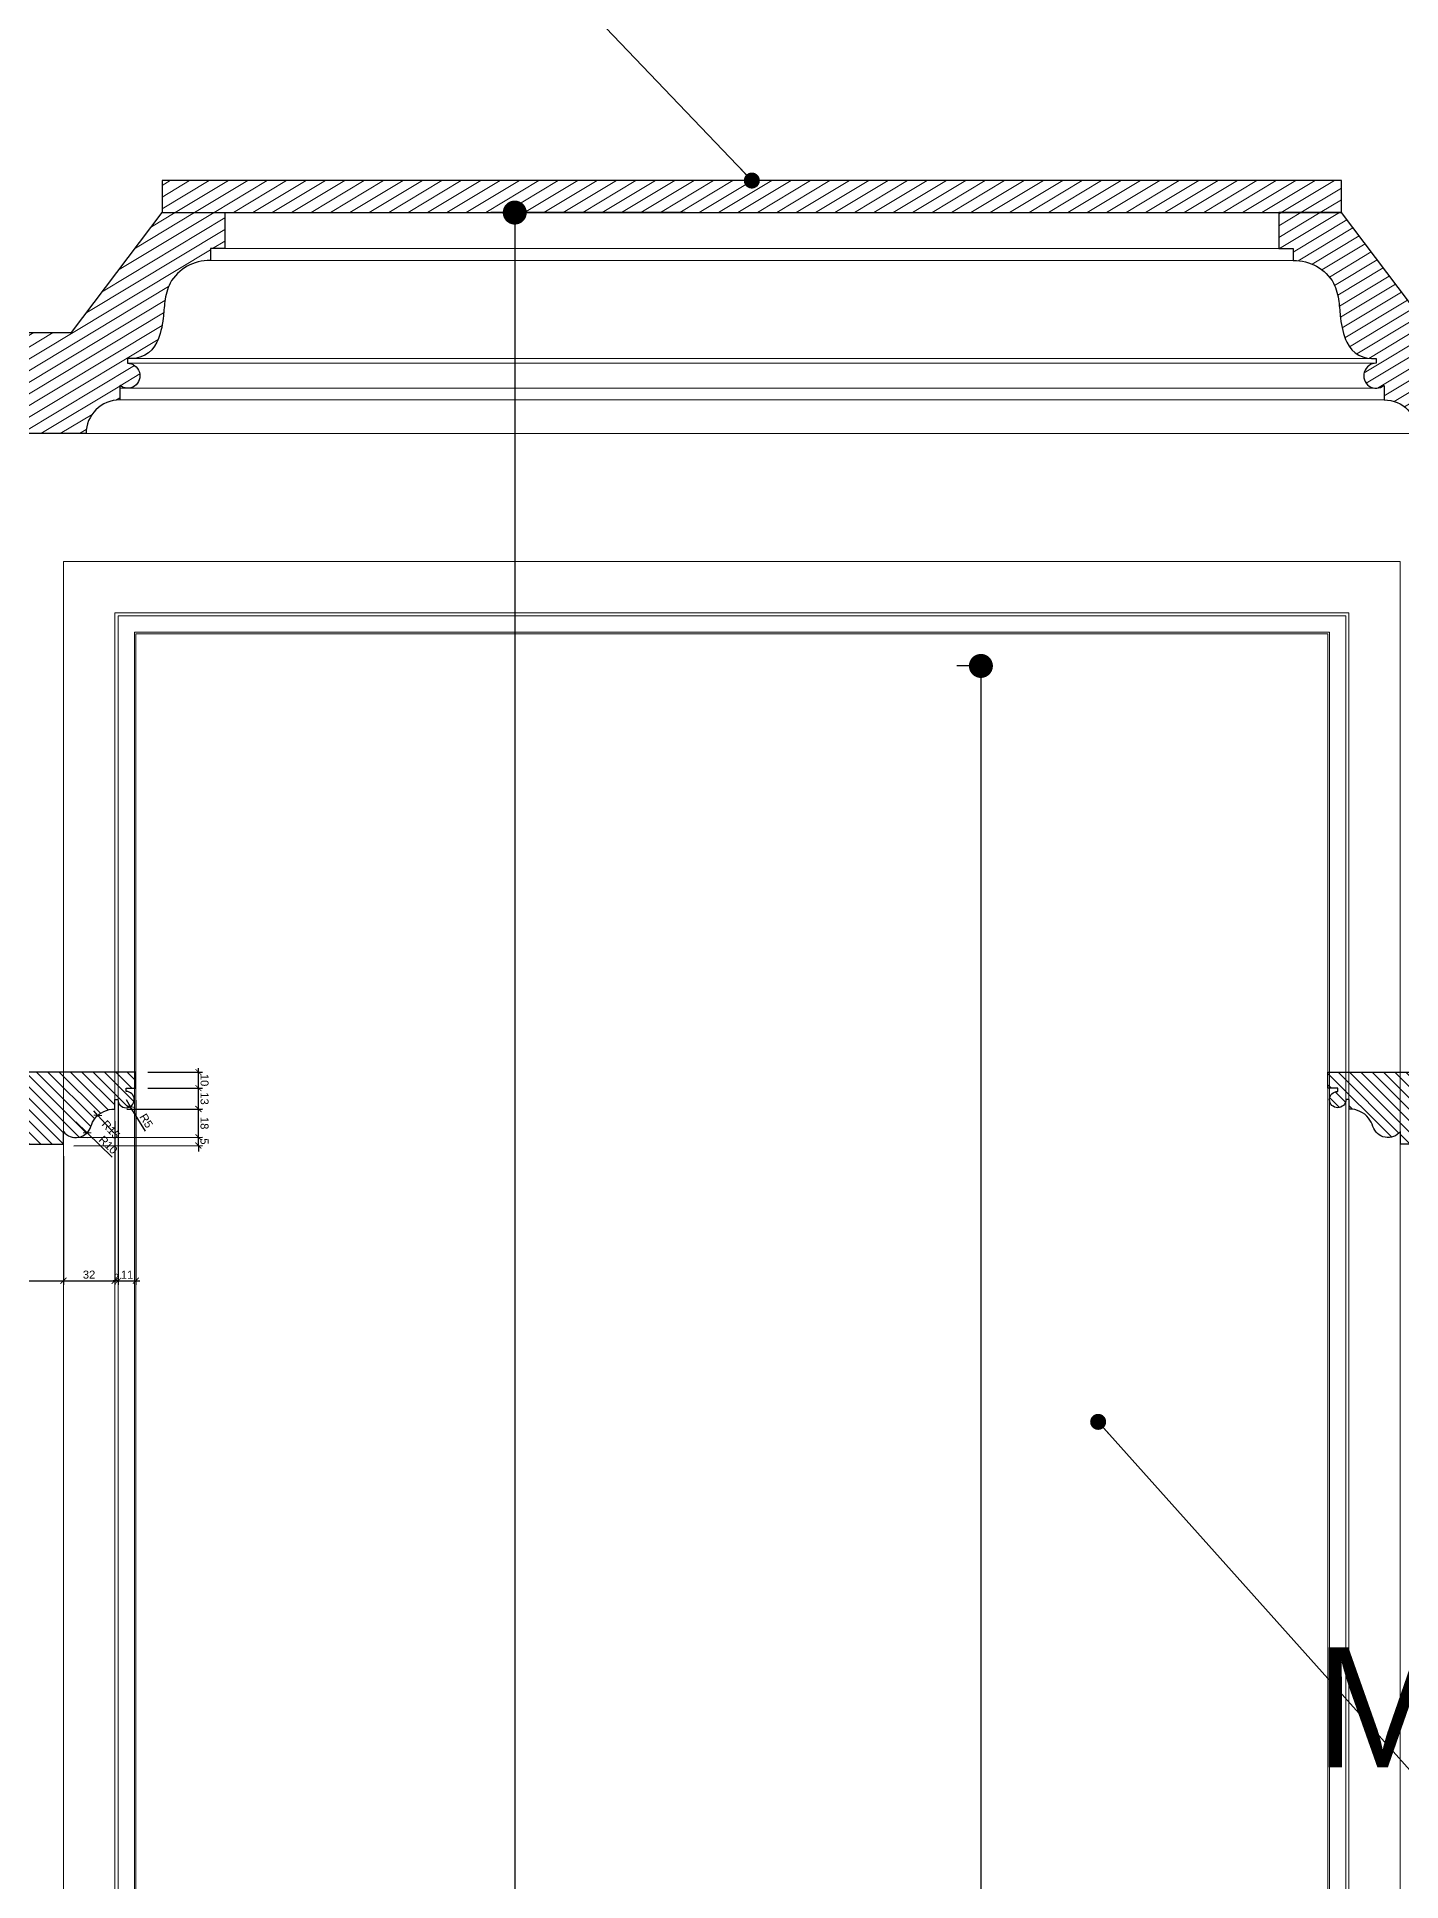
# Model space of a CAD drawing. Header units: inches. Extents: x 230831 to 416194, y 441295 to 526666.
# Drawn here: x 244109 to 244961, y 451513 to 452665 of the extents above; entities that cross this region are included whole.
import ezdxf

# ---------------------------------------------------------------- set-up
doc = ezdxf.new("R2010")
doc.units = ezdxf.units.IN
doc.header["$MEASUREMENT"] = 0
for name, color, linetype in [('CQ Grg Gypsum', 41, 'Continuous'), ('CQ SPOT DETAIL DIMENSION', 9, 'Continuous'), ('CQ_callout', 34, 'Continuous'), ('DA-ANNO-DIMENSION', 1, 'Continuous'), ('DETAIL', 1, 'Continuous'), ('WOOD', 23, 'Continuous')]:
    doc.layers.add(name, color=color, linetype=linetype)
doc.layers.add('CQ gypsum 2', color=42, linetype='Continuous', lineweight=0)
doc.layers.add('CQ Gypsum Hatch', color=8, linetype='Continuous', lineweight=20)
doc.styles.add('DA-dim', font='arial.ttf')
doc.styles.get("Standard").update_dxf_attribs({"font": 'arial.ttf'})
doc.dimstyles.new('chester 15', dxfattribs={"dimscale": 0.15, "dimtxt": 150, "dimasz": 100, "dimexe": 100, "dimexo": 0, "dimgap": 80, "dimtad": 1, "dimdec": 0, "dimzin": 0, "dimdsep": 46, "dimtxsty": 'Standard', "dimblk": 'DOT', "dimcen": 100, "dimclrd": 1, "dimclre": 1, "dimclrt": 3, "dimadec": 0, "dimazin": 0, "dimtfac": 1, "dimtdec": 0, "dimtofl": 0, "dimtmove": 0, "dimatfit": 3, "dimfxl": 1, "dimtolj": 1, "dimtzin": 0, "dimlwd": -1, "dimarcsym": 0})
doc.dimstyles.new('CQ Anno', dxfattribs={"dimscale": 40, "dimtxt": 2.2, "dimasz": 200, "dimexe": 1, "dimexo": 0.5, "dimgap": 0.5, "dimtad": 1, "dimrnd": 1, "dimdsep": 46, "dimtxsty": 'Standard', "dimblk": 'DOTSMALL', "dimcen": 0.0025, "dimdle": 0.5, "dimclrd": 8, "dimclre": 8, "dimclrt": 53, "dimazin": 2, "dimtfac": 1, "dimtix": 1, "dimtmove": 1, "dimatfit": 0, "dimfxl": 50, "dimtolj": 1, "dimtzin": 0, "dimlwd": -1, "dimarcsym": 1})
doc.dimstyles.new('DA-2', dxfattribs={"dimtxt": 5, "dimasz": 3.75, "dimexe": 2.5, "dimexo": 7.5, "dimgap": 1.25, "dimtad": 1, "dimdec": 0, "dimdsep": 46, "dimtxsty": 'DA-dim', "dimblk": 'ARCHTICK', "dimcen": 5, "dimdle": 2.5, "dimadec": 0, "dimazin": 0, "dimtfac": 1, "dimtdec": 0, "dimtix": 1, "dimtmove": 2, "dimatfit": 3, "dimfxl": 1, "dimarcsym": 0})
doc.dimstyles.get("Standard").update_dxf_attribs({"dimtxt": 0.18, "dimasz": 0.18, "dimexe": 0.18, "dimexo": 0.0625, "dimgap": 0.09, "dimtad": 0, "dimtih": 1, "dimtoh": 1, "dimdec": 4, "dimzin": 0, "dimdsep": 46, "dimtxsty": 'Standard', "dimcen": 0.09, "dimadec": 0, "dimazin": 0, "dimtfac": 1, "dimtdec": 4, "dimtofl": 0, "dimtmove": 0, "dimatfit": 3, "dimfxl": 1, "dimtolj": 1, "dimtzin": 0, "dimarcsym": 0})
pattern_1 = [(211.0285767170143, (0, 0), (3.221659560689484, -5.355689467754646), [])]
pattern_2 = [(135, (-14366.97050622248, 9.885343024507165e-05), (-3.535533905932738, -3.535533905932737), [])]

# ---------------------------------------------------------------- blocks, each defined once
blk = doc.blocks.new('section ceiling a and b')
at = {"layer": 'CQ Gypsum Hatch'}
h = blk.add_hatch(dxfattribs=at)
h.set_pattern_fill('ANSI31', color=256, scale=50, angle=166.0285767170143, style=0)
h.set_pattern_definition(pattern_1)
h.paths.add_polyline_path([(157258.9229848189, 36401.44602513051), (157995.7102610377, 36401.44435781019), (157995.7102610378, 36421.444357812), (157258.9229848189, 36421.44602565636)])
h = blk.add_hatch(dxfattribs=at)
h.set_pattern_fill('ANSI31', color=256, scale=50, angle=166.0285767170143, style=0)
h.set_pattern_definition(pattern_1)
edge = h.paths.add_edge_path()
edge.add_line((157162.3166217814, 36326.44602554047), (157162.3166222537, 36308.40586260986))
edge.add_line((157162.3166222537, 36308.40586260991), (157162.3995313703, 36308.40586261296))
edge.add_line((157162.3995313703, 36308.40586261294), (157162.3995407765, 36283.40592362223))
edge.add_line((157162.3995407764, 36283.40592362225), (157162.3166229081, 36283.40592362225))
edge.add_line((157162.3166229081, 36283.40592362225), (157162.3166229081, 36263.40592362227))
edge.add_line((157162.3166229081, 36263.40592362225), (157211.3166229081, 36263.40592362225))
edge.add_arc((157232.3166229081, 36263.40592362225), 21, 90, 180, ccw=False)
edge.add_line((157232.3166229082, 36284.40592362225), (157232.3166229082, 36293.40592362218))
edge.add_arc((157237.1684469962, 36299.51265254786), 7.799508648191478, 231.5326976135469, 449.9999999997862)
edge.add_line((157237.1684469963, 36307.31216119608), (157237.1684469963, 36310.31216119609))
edge.add_arc((157239.3207145441, 36328.27901129919), 18.09530210374004, 263.1690297987763, 334.2285071235506)
edge.add_arc((157206.3401500019, 36341.17058243771), 53.47024035365762, 337.1551820220656, 353.8364279050649)
edge.add_arc((157591.8374387986, 36307.80616964318), 333.4821786608196, 173.4313426320803, 175.2485521887266, ccw=False)
edge.add_arc((157296.2462717268, 36341.86952291027), 35.93479784867404, 154.6033191953184, 173.4727485182933, ccw=False)
edge.add_arc((157288.1062971611, 36343.50990009564), 27.95025194109997, 88.1782591809627, 150.480974658575, ccw=False)
edge.add_line((157288.9948361859, 36371.44602513063), (157288.9948361859, 36378.94602513063))
edge.add_line((157288.9948361859, 36378.94602513063), (157297.9948361859, 36378.94602513063))
edge.add_line((157297.9948361859, 36378.94602513063), (157297.9948361859, 36401.44602513244))
edge.add_line((157297.9948361859, 36401.44602513238), (157258.9229848188, 36401.44602513054))
edge.add_line((157258.9229848188, 36401.44602513063), (157202.3166229081, 36326.44602513062))
edge.add_line((157202.3166229081, 36326.44602513063), (157162.3166217814, 36326.44602554056))
h = blk.add_hatch(dxfattribs=at)
h.set_pattern_fill('ANSI31', color=256, scale=50, angle=166.0285767170143, style=0)
h.set_pattern_definition(pattern_1)
edge = h.paths.add_edge_path()
edge.add_arc((158022.3166229481, 36263.40425630187), 21, -2.2737367544323206e-12, 90, ccw=False)
edge.add_line((158043.3166229481, 36263.40425630187), (158092.3166229481, 36263.40425630187))
edge.add_line((158092.3166229481, 36263.40425630187), (158092.3166229481, 36283.40425630187))
edge.add_line((158092.3166229481, 36283.40425630187), (158112.3166229481, 36283.40425630187))
edge.add_line((158112.3166229482, 36283.40425630187), (158112.3166225071, 36326.44435842511))
edge.add_line((158112.316622507, 36326.4443584251), (158052.3166229481, 36326.4443578102))
edge.add_line((158052.3166229483, 36326.44435781019), (157995.7102610376, 36401.44435781021))
edge.add_line((157995.7102610376, 36401.44435781025), (157956.6384096705, 36401.44435781208))
edge.add_line((157956.6384096705, 36401.44435781206), (157956.6384096705, 36378.94435781025))
edge.add_line((157956.6384096704, 36378.94435781025), (157965.6384096704, 36378.94435781025))
edge.add_line((157965.6384096705, 36378.94435781025), (157965.6384096705, 36371.44435781024))
edge.add_arc((157966.5269486951, 36343.50823277532), 27.95025194104477, 29.519025341355814, 91.8217408189401, ccw=False)
edge.add_arc((157958.3869741295, 36341.8678555899), 35.93479784867257, 6.527251481722715, 25.396680804682887, ccw=False)
edge.add_arc((157662.7958070575, 36307.80450232368), 333.4821786609712, 4.751447811112314, 6.568657367758419, ccw=False)
edge.add_arc((158048.2930958544, 36341.16891511763), 53.47024035375853, 186.1635720952399, 202.8448179782434)
edge.add_arc((158015.3125313123, 36328.27734397881), 18.09530210375618, 205.771492876495, 276.8309702012117)
edge.add_line((158017.4647988601, 36310.31049387564), (158017.4647988601, 36307.31049387562))
edge.add_arc((158017.4647988601, 36299.51098522748), 7.79950864818192, 90.00000000000001, 308.4673023859826)
edge.add_line((158022.3166229481, 36293.40425630182), (158022.3166229481, 36284.40425630188))
at = {"layer": 'CQ Grg Gypsum', "elevation": -1.137237648599597e-06}
blk.add_lwpolyline([(157258.9229848189, 36401.44602513051), (157995.7102610377, 36401.44435781019), (157995.7102610378, 36421.444357812), (157258.9229848189, 36421.44602565636)], close=True, dxfattribs=at)
at = {"layer": 'CQ Grg Gypsum'}
for points, elevation in [([(157232.3166229083, 36284.40592362214, 0.4142135623731066), (157211.3166229083, 36263.40592362219), (157162.3166229083, 36263.40592362214), (157162.3166229083, 36283.40592362214), (157162.3166229083, 36283.40592362214), (157162.3166217816, 36326.44602626894), (157202.3166229082, 36326.44602513051), (157258.9229848189, 36401.44602513051), (157297.994836186, 36401.44602513226), (157297.994836186, 36378.94602513051), (157288.9948361861, 36378.94602513051), (157288.9948361859, 36371.44602513051, 0.278747496337859), (157263.7842077136, 36357.28133968887, 0.0825199636140551), (157260.5444068075, 36345.95443878369, 0.0079292386621575), (157259.5013017608, 36335.42962893035, -0.0729144724568153), (157255.6161711557, 36320.41147978994, -0.32038865801881), (157237.1684469964, 36310.31216119597), (157237.1684469965, 36307.31216119597, -1.408012182039748), (157232.3166229083, 36293.40592362202)], -1.466518335961273e-07), ([(158022.3166229482, 36284.40425630176, -0.4142135623731066), (158043.3166229482, 36263.40425630176), (158092.3166229482, 36263.40425630176), (158092.3166229482, 36283.40425630176), (158112.3166229483, 36283.40425630176), (158112.3166225071, 36326.44435842498), (158052.3166229485, 36326.44435781008), (157995.7102610378, 36401.44435781013), (157956.6384096706, 36401.44435781194), (157956.6384096706, 36378.94435781013), (157965.6384096706, 36378.94435781013), (157965.6384096706, 36371.44435781013, -0.278747496337859), (157990.8490381429, 36357.27967236855, -0.0825199636140551), (157994.0888390491, 36345.95277146332, -0.0079292386621575), (157995.1319440959, 36335.42796160997, 0.0729144724568153), (157999.0170747008, 36320.40981246956, 0.32038865801881), (158017.4647988602, 36310.31049387553), (158017.4647988602, 36307.31049387559, 1.408012182039748), (158022.3166229482, 36293.4042563017)], -1.466518336030662e-07)]:
    blk.add_lwpolyline(points, format="xyb", close=True, dxfattribs=dict(at, elevation=elevation))
blk = doc.blocks.new('_Dot')
at = {"color": 0, "linetype": 'ByBlock', "lineweight": -2}
blk.add_line((-0.5, 0), (-1, 0), dxfattribs=at)
at = {"color": 0, "linetype": 'ByBlock', "const_width": 0.5}
blk.add_lwpolyline([(-0.25, 0, 1), (0.25, 0, 1)], format="xyb", close=True, dxfattribs=at)
blk = doc.blocks.new('*D239')
at = {"layer": 'CQ SPOT DETAIL DIMENSION', "color": 1, "lineweight": -2, "transparency": 16777216}
for p, q in [((244513.8360572101, 452555.2155979717), (244392.4055516497, 452555.2155979717)), ((244513.8360572101, 449417.1762365347), (244392.4055516497, 449417.1762365347))]:
    blk.add_line(p, q, dxfattribs=at)
at = {"layer": 'CQ SPOT DETAIL DIMENSION', "color": 1, "transparency": 16777216}
blk.add_line((244407.4055516497, 452540.2155979717), (244407.4055516497, 449432.1762365347), dxfattribs=at)
at = {"layer": 'Defpoints', "color": 0, "transparency": 16777216}
for p in [(244513.8360572101, 452555.2155979717, 0.0003427672958178935), (244407.4055516497, 449417.1762365347), (244513.8360572101, 449417.1762365347, 0.0003339716094529644)]:
    blk.add_point(p, dxfattribs=at)
at = {"layer": 'CQ SPOT DETAIL DIMENSION', "color": 1, "transparency": 16777216, "xscale": 15, "yscale": 15, "zscale": 15}
for p, rotation in [((244407.4055516497, 452555.2155979717), 90), ((244407.4055516497, 449417.1762365347), 270)]:
    blk.add_blockref('_Dot', p, dxfattribs=dict(at, rotation=rotation))
at = {"layer": 'CQ SPOT DETAIL DIMENSION', "color": 3, "transparency": 16777216, "insert": (244383.9099854832, 450986.1959172533), "char_height": 22.5, "attachment_point": 5, "rotation": 90}
blk.add_mtext('\\A1;3138', dxfattribs=at)
blk = doc.blocks.new('*D238')
at = {"layer": 'CQ SPOT DETAIL DIMENSION', "color": 1, "lineweight": -2, "transparency": 16777216}
for p, q in [((244698.6621102331, 452271.9750665581), (244683.6617951853, 452271.9750665581)), ((244698.6621102331, 449712.3797750117), (244683.6617951853, 449712.3797750117))]:
    blk.add_line(p, q, dxfattribs=at)
at = {"layer": 'CQ SPOT DETAIL DIMENSION', "color": 1, "transparency": 16777216}
blk.add_line((244698.6617951853, 452256.9750665581), (244698.6617951853, 449727.3797750117), dxfattribs=at)
at = {"layer": 'Defpoints', "color": 0, "transparency": 16777216}
for p in [(244698.6621102331, 452271.9750665581, 0.0003581055442671624), (244698.6617951853, 449712.3797750117), (244698.6621102331, 449712.3797750117, 0.0003581055442671624)]:
    blk.add_point(p, dxfattribs=at)
at = {"layer": 'CQ SPOT DETAIL DIMENSION', "color": 1, "transparency": 16777216, "xscale": 15, "yscale": 15, "zscale": 15}
for p, rotation in [((244698.6617951853, 452271.9750665581), 90), ((244698.6617951853, 449712.3797750117), 270)]:
    blk.add_blockref('_Dot', p, dxfattribs=dict(at, rotation=rotation))
at = {"layer": 'CQ SPOT DETAIL DIMENSION', "color": 3, "transparency": 16777216, "insert": (244675.1739029615, 450992.177420785), "char_height": 22.5, "attachment_point": 5, "rotation": 90}
blk.add_mtext('\\A1;2560', dxfattribs=at)
blk = doc.blocks.new('_ARCHTICK')
at = {"color": 0, "linetype": 'ByBlock', "const_width": 0.15}
blk.add_lwpolyline([(-0.5, -0.5), (0.5, 0.5)], dxfattribs=at)
blk = doc.blocks.new('*D503')
at = {"layer": 'DA-ANNO-DIMENSION', "color": 0, "lineweight": -2, "transparency": 16777216}
for p, q in [((243965.4162995188, 451965.682856539), (243965.4162995188, 451885.2983921471)), ((244125.4162996706, 451965.6828565378), (244125.4162996706, 451885.2983921471)), ((243962.9162995188, 451887.7983921471), (244127.9162996706, 451887.7983921471))]:
    blk.add_line(p, q, dxfattribs=at)
at = {"layer": 'Defpoints', "color": 0, "transparency": 16777216}
for p in [(243965.4162995188, 451973.182856539, 0.0002970906183923372), (244125.4162996706, 451973.1828565378, 0.0002970906183923372), (244125.4162996706, 451887.7983921471)]:
    blk.add_point(p, dxfattribs=at)
at = {"layer": 'DA-ANNO-DIMENSION', "color": 0, "lineweight": -2, "transparency": 16777216, "xscale": 3.75, "yscale": 3.75, "zscale": 3.75, "rotation": 180}
blk.add_blockref('_ARCHTICK', (243965.4162995188, 451887.7983921471), dxfattribs=at)
at = {"layer": 'DA-ANNO-DIMENSION', "color": 0, "lineweight": -2, "transparency": 16777216, "xscale": 3.75, "yscale": 3.75, "zscale": 3.75}
blk.add_blockref('_ARCHTICK', (244125.4162996706, 451887.7983921471), dxfattribs=at)
at = {"layer": 'DA-ANNO-DIMENSION', "color": 0, "transparency": 16777216, "insert": (244045.4162995947, 451891.6012570857), "char_height": 5, "attachment_point": 5, "style": 'DA-dim'}
blk.add_mtext('160', dxfattribs=at)
blk = doc.blocks.new('*D504')
at = {"layer": 'DA-ANNO-DIMENSION', "color": 0, "lineweight": -2, "transparency": 16777216}
for p, q in [((244157.4158019484, 451987.5621674976), (244157.4158019484, 451885.3608921471)), ((244125.4162996706, 451965.6828565378), (244125.4162996706, 451885.3608921471)), ((244122.9162996706, 451887.8608921471), (244159.9158019484, 451887.8608921471))]:
    blk.add_line(p, q, dxfattribs=at)
at = {"layer": 'Defpoints', "color": 0, "transparency": 16777216}
for p in [(244157.4158019484, 451995.0621674976, 0.0002970906183923372), (244125.4162996706, 451973.1828565378, 0.0002970906183923372), (244157.4158019484, 451887.8608921471)]:
    blk.add_point(p, dxfattribs=at)
at = {"layer": 'DA-ANNO-DIMENSION', "color": 0, "lineweight": -2, "transparency": 16777216, "xscale": 3.75, "yscale": 3.75, "zscale": 3.75, "rotation": 180}
blk.add_blockref('_ARCHTICK', (244125.4162996706, 451887.8608921471), dxfattribs=at)
at = {"layer": 'DA-ANNO-DIMENSION', "color": 0, "lineweight": -2, "transparency": 16777216, "xscale": 3.75, "yscale": 3.75, "zscale": 3.75}
blk.add_blockref('_ARCHTICK', (244157.4158019484, 451887.8608921471), dxfattribs=at)
at = {"layer": 'DA-ANNO-DIMENSION', "color": 0, "transparency": 16777216, "insert": (244141.4160508095, 451891.6654624063), "char_height": 5, "attachment_point": 5, "style": 'DA-dim'}
blk.add_mtext('32', dxfattribs=at)
blk = doc.blocks.new('*D505')
at = {"layer": 'DA-ANNO-DIMENSION', "color": 0, "lineweight": -2, "transparency": 16777216}
for p, q in [((244140.627572982, 451977.356140468), (244212.2302832104, 451977.4656889674)), ((244209.7302861363, 451977.4618640993), (244209.7245488341, 451981.2118597103)), ((244209.7381653731, 451972.3118646972), (244209.7302861363, 451977.4618640993)), ((244131.9162920631, 451972.1928011951), (244212.2381624471, 451972.3156895654)), ((244209.7381653731, 451972.3118646972), (244209.7439026753, 451968.5618690861))]:
    blk.add_line(p, q, dxfattribs=at)
at = {"layer": 'Defpoints', "color": 0, "transparency": 16777216}
for p in [(244133.1275817597, 451977.3446658635, 0.0002970906183923372), (244209.7302861363, 451977.4618640993), (244124.4163008409, 451972.1813265905, 0.0002970906183923372)]:
    blk.add_point(p, dxfattribs=at)
at = {"layer": 'DA-ANNO-DIMENSION', "color": 0, "lineweight": -2, "transparency": 16777216, "xscale": 3.75, "yscale": 3.75, "zscale": 3.75}
for p, rotation in [((244209.7302861363, 451977.4618640993), 270.0876595557908), ((244209.7381653731, 451972.3118646972), 90.08765955579075)]:
    blk.add_blockref('_ARCHTICK', p, dxfattribs=dict(at, rotation=rotation))
at = {"layer": 'DA-ANNO-DIMENSION', "color": 0, "transparency": 16777216, "insert": (244213.5268543308, 451974.8926669268), "char_height": 5, "attachment_point": 5, "rotation": 270.08765955579076, "style": 'DA-dim'}
blk.add_mtext('5', dxfattribs=at)
blk = doc.blocks.new('*D506')
at = {"layer": 'DA-ANNO-DIMENSION', "color": 0, "lineweight": -2, "transparency": 16777216}
for p, q in [((244209.7332332748, 451974.9722095453), (244209.6985494048, 451997.642160364)), ((244164.9157931707, 451995.0736421021), (244212.2023713471, 451995.1459881581)), ((244131.9075350967, 451977.3531431172), (244212.2294054807, 451977.4760314876))]:
    blk.add_line(p, q, dxfattribs=at)
at = {"layer": 'Defpoints', "color": 0, "transparency": 16777216}
for p in [(244157.4158019484, 451995.0621674976, 0.0002970906183923372), (244209.702374273, 451995.1421632899), (244124.4075438745, 451977.3416685127, 0.0002970906183923372)]:
    blk.add_point(p, dxfattribs=at)
at = {"layer": 'DA-ANNO-DIMENSION', "color": 0, "lineweight": -2, "transparency": 16777216, "xscale": 3.75, "yscale": 3.75, "zscale": 3.75}
for p, rotation in [((244209.702374273, 451995.1421632899), 90.08765955579075), ((244209.7294084067, 451977.4722066194), 270.0876595557908)]:
    blk.add_blockref('_ARCHTICK', p, dxfattribs=dict(at, rotation=rotation))
at = {"layer": 'DA-ANNO-DIMENSION', "color": 0, "transparency": 16777216, "insert": (244213.5187518276, 451986.3130031375), "char_height": 5, "attachment_point": 5, "rotation": 270.08765955579076, "style": 'DA-dim'}
blk.add_mtext('18', dxfattribs=at)
blk = doc.blocks.new('*D507')
at = {"layer": 'DA-ANNO-DIMENSION', "color": 0, "lineweight": -2, "transparency": 16777216}
for p, q in [((244178.1157931706, 452008.1736421022), (244212.2439976046, 452008.2258565166)), ((244209.7678028547, 451992.664439097), (244209.7401756624, 452010.7220287225)), ((244164.9157931707, 451995.0958207328), (244212.2639750606, 451995.1682610393))]:
    blk.add_line(p, q, dxfattribs=at)
at = {"layer": 'Defpoints', "color": 0, "transparency": 16777216}
for p in [(244170.6158019484, 452008.1621674976, 0.0002970906183923372), (244209.7440005306, 452008.2220316484), (244157.4158019484, 451995.0843461282, 0.0002970906183923372)]:
    blk.add_point(p, dxfattribs=at)
at = {"layer": 'DA-ANNO-DIMENSION', "color": 0, "lineweight": -2, "transparency": 16777216, "xscale": 3.75, "yscale": 3.75, "zscale": 3.75}
for p, rotation in [((244209.7440005306, 452008.2220316484), 90.08765955579075), ((244209.7639779866, 451995.1644361711), 270.0876595557908)]:
    blk.add_blockref('_ARCHTICK', p, dxfattribs=dict(at, rotation=rotation))
at = {"layer": 'DA-ANNO-DIMENSION', "color": 0, "transparency": 16777216, "insert": (244213.558555065, 452001.6990547017), "char_height": 5, "attachment_point": 5, "rotation": 270.08765955579076, "style": 'DA-dim'}
blk.add_mtext('13', dxfattribs=at)
blk = doc.blocks.new('*D508')
at = {"layer": 'DA-ANNO-DIMENSION', "color": 0, "lineweight": -2, "transparency": 16777216}
for p, q in [((244209.7478253988, 452005.7220345743), (244209.7248445073, 452020.7427251238)), ((244178.0958615801, 452018.194331465), (244212.2286664495, 452018.2465529179)), ((244178.1157931707, 452008.1736421022), (244212.2439976046, 452008.2258565166))]:
    blk.add_line(p, q, dxfattribs=at)
at = {"layer": 'Defpoints', "color": 0, "transparency": 16777216}
for p in [(244170.5958703579, 452018.1828568605, 0.0002970906183923372), (244170.6158019484, 452008.1621674976), (244209.7286693755, 452018.2427280497)]:
    blk.add_point(p, dxfattribs=at)
at = {"layer": 'DA-ANNO-DIMENSION', "color": 0, "lineweight": -2, "transparency": 16777216, "xscale": 3.75, "yscale": 3.75, "zscale": 3.75}
for p, rotation in [((244209.7286693755, 452018.2427280497), 90.08765955579075), ((244209.7440005306, 452008.2220316484), 270.0876595557908)]:
    blk.add_blockref('_ARCHTICK', p, dxfattribs=dict(at, rotation=rotation))
at = {"layer": 'DA-ANNO-DIMENSION', "color": 0, "transparency": 16777216, "insert": (244213.5391954408, 452013.2381980319), "char_height": 5, "attachment_point": 5, "rotation": 270.08765955579076, "style": 'DA-dim'}
blk.add_mtext('10', dxfattribs=at)
blk = doc.blocks.new('*D509')
at = {"layer": 'DA-ANNO-DIMENSION', "color": 0, "lineweight": -2, "transparency": 16777216}
for p in [(244133.1275817598, 451987.2003456235), (244155.8680303255, 451964.9916013414)]:
    blk.add_line(p, (244140.1785430218, 451980.3142459427), dxfattribs=at)
at = {"layer": 'Defpoints', "color": 0, "transparency": 16777216}
for p in [(244133.1275817598, 451987.2003456235, 0.0002970906183923372), (244140.1785430218, 451980.3142459427, 0.0002970906183923372)]:
    blk.add_point(p, dxfattribs=at)
at = {"layer": 'DA-ANNO-DIMENSION', "color": 0, "lineweight": -2, "transparency": 16777216, "xscale": 3.75, "yscale": 3.75, "zscale": 3.75, "rotation": 135.6777205255005}
blk.add_blockref('_ARCHTICK', (244140.1785430218, 451980.3142459427), dxfattribs=at)
at = {"layer": 'DA-ANNO-DIMENSION', "color": 0, "transparency": 16777216, "insert": (244153.3631529288, 451972.7534727252), "char_height": 5, "attachment_point": 5, "rotation": 315.67772052550043, "style": 'DA-dim'}
blk.add_mtext('R10', dxfattribs=at)
blk = doc.blocks.new('*D510')
at = {"layer": 'DA-ANNO-DIMENSION', "color": 0, "lineweight": -2, "transparency": 16777216}
for p, q in [((244146.8928790833, 451991.1930789431), (244144.3567450136, 451993.9554192516)), ((244156.8553916592, 451980.3419767121), (244146.8928790833, 451991.1930789431))]:
    blk.add_line(p, q, dxfattribs=at)
at = {"layer": 'Defpoints', "color": 0, "transparency": 16777216}
for p in [(244146.8928790833, 451991.1930789431, 0.0002970906183923372), (244156.8553916592, 451980.3419767121, 0.0002970906183923372)]:
    blk.add_point(p, dxfattribs=at)
at = {"layer": 'DA-ANNO-DIMENSION', "color": 0, "lineweight": -2, "transparency": 16777216, "xscale": 3.75, "yscale": 3.75, "zscale": 3.75, "rotation": 312.5553723336698}
blk.add_blockref('_ARCHTICK', (244146.8928790833, 451991.1930789431), dxfattribs=at)
at = {"layer": 'DA-ANNO-DIMENSION', "color": 0, "transparency": 16777216, "insert": (244155.0876478249, 451982.2673915026), "char_height": 5, "attachment_point": 5, "rotation": 312.5553723336698, "style": 'DA-dim'}
blk.add_mtext('R15', dxfattribs=at)
blk = doc.blocks.new('*D511')
at = {"layer": 'DA-ANNO-DIMENSION', "color": 0, "lineweight": -2, "transparency": 16777216}
for p in [(244164.5158019485, 452001.0621674976), (244176.714088661, 451981.3275668775)]:
    blk.add_line(p, (244167.1972903356, 451996.7240088992), dxfattribs=at)
at = {"layer": 'Defpoints', "color": 0, "transparency": 16777216}
for p in [(244164.5158019485, 452001.0621674976, 0.0002970906183923372), (244167.1972903356, 451996.7240088992, 0.0002970906183923372)]:
    blk.add_point(p, dxfattribs=at)
at = {"layer": 'DA-ANNO-DIMENSION', "color": 0, "lineweight": -2, "transparency": 16777216, "xscale": 3.75, "yscale": 3.75, "zscale": 3.75, "rotation": 121.7209045145377}
blk.add_blockref('_ARCHTICK', (244167.1972903356, 451996.7240088992), dxfattribs=at)
at = {"layer": 'DA-ANNO-DIMENSION', "color": 0, "transparency": 16777216, "insert": (244177.1534591019, 451987.8300637005), "char_height": 5, "attachment_point": 5, "rotation": 301.7209045145377, "style": 'DA-dim'}
blk.add_mtext('R5', dxfattribs=at)
blk = doc.blocks.new('_DotSmall')
at = {"color": 0, "linetype": 'ByBlock', "const_width": 0.5}
blk.add_lwpolyline([(-0.0625, 0, 1), (0.0625, 0, 1)], format="xyb", close=True, dxfattribs=at)
blk = doc.blocks.new('*D512')
at = {"layer": 'Defpoints', "color": 0, "linetype": 'Continuous', "ltscale": 0.05, "transparency": 16777216}
for p in [(244159.5364043737, 452001.0621674976, 0.0002970906183923372), (244157.4158019484, 451973.1828565378, 0.0002970906183923372), (244159.5364043737, 451887.8608921471)]:
    blk.add_point(p, dxfattribs=at)
at = {"layer": 'DETAIL', "color": 8, "lineweight": -2, "ltscale": 0.05, "transparency": 16777216}
for p, q in [((244159.5364043737, 452000.0621674976), (244159.5364043737, 451885.8608921471)), ((244157.4158019484, 451972.1828565378), (244157.4158019484, 451885.8608921471))]:
    blk.add_line(p, q, dxfattribs=at)
at = {"layer": 'DETAIL', "color": 8, "ltscale": 0.05, "transparency": 16777216}
for p, q in [((244157.4158019484, 451887.8608921471), (244156.4158019484, 451887.8608921471)), ((244157.4158019484, 451887.8608921471), (244159.5364043737, 451887.8608921471)), ((244159.5364043737, 451887.8608921471), (244160.5364043737, 451887.8608921471))]:
    blk.add_line(p, q, dxfattribs=at)
at = {"layer": 'DETAIL', "color": 8, "linetype": 'Continuous', "ltscale": 0.05, "transparency": 16777216}
blk.add_blockref('_DotSmall', (244157.4158019484, 451887.8608921471), dxfattribs=at)
at = {"layer": 'DETAIL', "color": 8, "linetype": 'Continuous', "ltscale": 0.05, "transparency": 16777216, "rotation": 180}
blk.add_blockref('_DotSmall', (244159.5364043737, 451887.8608921471), dxfattribs=at)
at = {"layer": 'DETAIL', "color": 53, "linetype": 'Continuous', "ltscale": 0.05, "transparency": 16777216, "insert": (244158.4761031611, 451890.1690776859), "char_height": 4, "attachment_point": 5}
blk.add_mtext('\\A1;2', dxfattribs=at)
blk = doc.blocks.new('*D513')
at = {"layer": 'DA-ANNO-DIMENSION', "color": 0, "lineweight": -2, "transparency": 16777216}
for p, q in [((244170.6158019485, 452000.6621674976), (244170.6158019485, 451885.3608921471)), ((244159.6614043737, 451965.6828565378), (244159.6614043737, 451885.3608921471)), ((244157.1614043737, 451887.8608921471), (244173.1158019485, 451887.8608921471))]:
    blk.add_line(p, q, dxfattribs=at)
at = {"layer": 'Defpoints', "color": 0, "transparency": 16777216}
for p in [(244170.6158019485, 452008.1621674976), (244159.6614043737, 451973.1828565378, 0.0002970906183923372), (244170.6158019485, 451887.8608921471)]:
    blk.add_point(p, dxfattribs=at)
at = {"layer": 'DA-ANNO-DIMENSION', "color": 0, "lineweight": -2, "transparency": 16777216, "xscale": 3.75, "yscale": 3.75, "zscale": 3.75, "rotation": 180}
blk.add_blockref('_ARCHTICK', (244159.6614043737, 451887.8608921471), dxfattribs=at)
at = {"layer": 'DA-ANNO-DIMENSION', "color": 0, "lineweight": -2, "transparency": 16777216, "xscale": 3.75, "yscale": 3.75, "zscale": 3.75}
blk.add_blockref('_ARCHTICK', (244170.6158019485, 451887.8608921471), dxfattribs=at)
at = {"layer": 'DA-ANNO-DIMENSION', "color": 0, "transparency": 16777216, "insert": (244165.1386031611, 451891.6211240707), "char_height": 5, "attachment_point": 5, "style": 'DA-dim'}
blk.add_mtext('11', dxfattribs=at)

msp = doc.modelspace()

# ---------------------------------------------------------------- hatches: boundary and pattern name
at = {"lineweight": 0}
h = msp.add_hatch(dxfattribs=at)
h.set_pattern_fill('ANSI31', color=8, scale=40, angle=90)
h.set_pattern_definition(pattern_2)
edge = h.paths.add_edge_path()
edge.add_line((244045.4162995947, 452018.1828566595), (244045.4162997465, 451973.182856539))
edge.add_line((244045.4162997465, 451973.182856539), (244125.4162996706, 451973.182856539))
edge.add_line((244125.4162996706, 451973.182856539), (244125.4162996706, 451981.0627115456))
edge.add_arc((244133.1275817597, 451987.2003456236), 9.855679760077013, 218.5173039663116, 342.8351650050377)
edge.add_arc((244159.1019290604, 451978.8249187775), 17.43678458607501, 142.8149886880288, 161.7284359687711, ccw=False)
edge.add_arc((244156.8553916592, 451980.3419767121), 14.73085457311897, 87.81975346525849, 142.2348025279529, ccw=False)
edge.add_line((244157.4158019484, 451995.0621674976), (244157.4158019484, 452001.0621674976))
edge.add_line((244157.4158019484, 452001.0621674976), (244159.4158019484, 452001.0621674976))
edge.add_arc((244164.5158019484, 452001.0621674976), 5.100000000005821, 180.0000000006539, 450.000000000327)
edge.add_line((244164.5158019484, 452006.1621674976), (244164.5158019484, 452008.1621674976))
edge.add_line((244164.5158019484, 452008.1621674976), (244170.6158019484, 452008.1621674976))
edge.add_line((244170.6158019484, 452008.1621674976), (244170.6158019484, 452018.1828568606))
edge.add_line((244170.6158019484, 452018.1828568606), (244045.4162995947, 452018.1828566595))
h = msp.add_hatch(dxfattribs=at)
h.set_pattern_fill('ANSI31', color=8, scale=40, angle=90)
h.set_pattern_definition(pattern_2)
edge = h.paths.add_edge_path()
edge.add_line((245040.7451544995, 452018.1828566595), (245040.7451543476, 451973.182856539))
edge.add_line((245040.7451543476, 451973.182856539), (244960.7451544236, 451973.182856539))
edge.add_line((244960.7451544236, 451973.182856539), (244960.7451544235, 451981.0627115456))
edge.add_arc((244953.0338723344, 451987.2003456236), 9.855679760077013, 197.1648349949623, 321.48269603368834, ccw=False)
edge.add_arc((244927.0595250337, 451978.8249187775), 17.43678458607501, 18.27156403122888, 37.1850113119712)
edge.add_arc((244929.3060624349, 451980.3419767121), 14.73085457311897, 37.76519747204707, 92.18024653474146)
edge.add_line((244928.7456521457, 451995.0621674976), (244928.7456521457, 452001.0621674976))
edge.add_line((244928.7456521457, 452001.0621674976), (244926.7456521457, 452001.0621674976))
edge.add_arc((244921.6456521457, 452001.0621674976), 5.100000000005821, 89.99999999967298, 359.9999999993461, ccw=False)
edge.add_line((244921.6456521457, 452006.1621674976), (244921.6456521457, 452008.1621674976))
edge.add_line((244921.6456521457, 452008.1621674976), (244915.5456521457, 452008.1621674976))
edge.add_line((244915.5456521457, 452008.1621674976), (244915.5456521457, 452018.1828568606))
edge.add_line((244915.5456521457, 452018.1828568606), (245040.7451544995, 452018.1828566595))

# ---------------------------------------------------------------- linework, layer by layer
at = {"layer": 'CQ gypsum 2', "extrusion": (-2.772420434295382e-08, -3.397086406510971e-09, 0.9999999999999997)}
for p, q in [((244884.8617701075, 452532.714670496, 0.0003539678367188788), (244217.218196623, 452532.7146704961, 0.000335457949859337)), ((244893.8617701076, 452525.214670496, 0.000354191876409921), (244215.3901766029, 452525.2146704961, 0.0003353817913107054)), ((244941.3836195369, 452464.0808065615, 0.0003553017048561033), (244165.3918074333, 452464.0808065615, 0.0003337879492888844)), ((244945.6881592972, 452461.0808065615, 0.0003554108535367996), (244165.3918074334, 452461.0808065615, 0.0003337777580296652)), ((244945.6852072108, 452445.4817892651, 0.000355357780482941), (244160.5399833452, 452445.4817892651, 0.0003335902538575974)), ((244950.5399833852, 452438.1745689876, 0.0003554675520309649), (244160.2754059302, 452438.1745689877, 0.0003335580954006035)), ((244119.5811941437, 452417.1745689876, 0.0003323585419429233), (244971.5399833852, 452417.1745689877, 0.0003559784215076294))]:
    msp.add_line(p, q, dxfattribs=at)
at = {"layer": 'CQ gypsum 2', "elevation": 0.0002970906183923372}
for points in [[(244045.5369020331, 452417.2205928719), (245040.624552061, 452417.2362239471), (245040.624552061, 449567.0869789211), (244045.5369020331, 449567.0713478459)], [(244125.5369020958, 452337.2218494585), (244960.6245519983, 452337.2349672154), (244960.6245519983, 449647.0857223345), (244125.5369020958, 449647.0726045776)], [(244157.5364043737, 452305.2228498326), (244928.6250497204, 452305.2349622778), (244928.6250497204, 449679.0847219604), (244157.5364043737, 449679.0726095152)], [(244159.5364043737, 452303.2228812488), (244926.6250497204, 452303.234930861), (244926.6250497204, 449681.0846905442), (244159.5364043737, 449681.0726409319)], [(244169.7364043737, 452293.0230414715), (244916.4250497204, 452293.0347706357), (244916.4250497204, 449691.2845303214), (244169.7364043737, 449691.2728011573)], [(244170.7364043737, 452292.0230571798), (244915.4250497205, 452292.0347549274), (244915.4250497205, 449692.2845146132), (244170.7364043737, 449692.2728168655)]]:
    msp.add_lwpolyline(points, close=True, dxfattribs=at)
at = {"layer": 'WOOD', "elevation": 0.0002970906183923372}
for points in [[(244045.4162995947, 452018.1828566595), (244045.4162997465, 451973.182856539), (244125.4162996706, 451973.182856539), (244125.4162996706, 451981.0627115456, 0.6027498533821092), (244142.5442863063, 451984.2917206882, -0.08271333912681034), (244145.2102510617, 451989.3635495748, -0.2419949691642103), (244157.4158019484, 451995.0621674976), (244157.4158019484, 452001.0621674976), (244159.4158019484, 452001.0621674976, 2.414213562368225), (244164.5158019484, 452006.1621674976), (244164.5158019484, 452008.1621674976), (244170.6158019484, 452008.1621674976), (244170.6158019484, 452018.1828568606), (244045.4162995947, 452018.1828566595)], [(245040.7451544995, 452018.1828566595), (245040.7451543476, 451973.182856539), (244960.7451544236, 451973.182856539), (244960.7451544235, 451981.0627115456, -0.6027498533821092), (244943.6171677878, 451984.2917206882, 0.08271333912681034), (244940.9512030324, 451989.3635495748, 0.2419949691642103), (244928.7456521457, 451995.0621674976), (244928.7456521457, 452001.0621674976), (244926.7456521457, 452001.0621674976, -2.414213562368225), (244921.6456521457, 452006.1621674976), (244921.6456521457, 452008.1621674976), (244915.5456521457, 452008.1621674976), (244915.5456521457, 452018.1828568606), (245040.7451544995, 452018.1828566595)]]:
    msp.add_lwpolyline(points, format="xyb", dxfattribs=at)

# ---------------------------------------------------------------- block references
at = {"layer": 'CQ Grg Gypsum', "lineweight": 0, "extrusion": (-2.772420434295382e-08, -3.397086406510971e-09, 0.9999999999999997)}
msp.add_blockref('section ceiling a and b', (86928.22336043697, 416153.770312127, -0.007972416193166621), dxfattribs=at)

# ---------------------------------------------------------------- texts
at = {"layer": 'CQ SPOT DETAIL DIMENSION', "color": 3, "insert": (246261.9106706781, 451561.2754236509), "char_height": 75, "attachment_point": 9}
msp.add_mtext('{\\fCityBlueprint|b0|i0|c2|p2;MARBLE (CALACATTA ORO)}', dxfattribs=at)

# ---------------------------------------------------------------- dimensions: what is measured, and where the dimension line sits
at = {"layer": 'CQ SPOT DETAIL DIMENSION', "color": 2}
for base, p1, p2, picture, middle in [((244407.4055516497, 449417.1762365347), (244513.8360572101, 452555.2155979717, 0.0003427672958178935), (244513.8360572101, 449417.1762365347, 0.0003339716094529644), '*D239', (244383.9099854832, 450986.1959172533)), ((244698.6617951853, 449712.3797750117), (244698.6621102331, 452271.9750665581, 0.0003581055442671624), (244698.6621102331, 449712.3797750117, 0.0003581055442671624), '*D238', (244675.1739029615, 450992.177420785))]:
    dim = msp.add_linear_dim(base=base, p1=p1, p2=p2, angle=90, dimstyle='chester 15', dxfattribs=at)
    dim.commit()
    dim.dimension.update_dxf_attribs({"geometry": picture, "text_midpoint": middle})
at = {"layer": 'DA-ANNO-DIMENSION'}
for base, p1, p2, picture, middle in [((244209.7286693755, 452018.2427280497), (244170.6158019485, 452008.1621674976), (244170.5958703579, 452018.1828568605, 0.0002970906183923372), '*D508', (244213.5391954408, 452013.2381980319)), ((244209.7440005306, 452008.2220316484), (244157.4158019484, 451995.0843461282, 0.0002970906183923372), (244170.6158019484, 452008.1621674976, 0.0002970906183923372), '*D507', (244213.558555065, 452001.6990547017)), ((244209.702374273, 451995.1421632899), (244124.4075438745, 451977.3416685127, 0.0002970906183923372), (244157.4158019484, 451995.0621674976, 0.0002970906183923372), '*D506', (244213.5187518276, 451986.3130031375)), ((244209.7302861363, 451977.4618640993), (244124.4163008409, 451972.1813265905, 0.0002970906183923372), (244133.1275817597, 451977.3446658635, 0.0002970906183923372), '*D505', (244213.5268543308, 451974.8926669268))]:
    dim = msp.add_linear_dim(base=base, p1=p1, p2=p2, angle=90.08765955579078, dimstyle='DA-2', dxfattribs=at)
    dim.commit()
    dim.dimension.update_dxf_attribs({"geometry": picture, "text_midpoint": middle})
for base, p1, p2, picture, middle in [((244170.6158019485, 451887.8608921471), (244159.6614043737, 451973.1828565378, 0.0002970906183923372), (244170.6158019485, 452008.1621674976), '*D513', (244165.1386031611, 451891.6211240707)), ((244157.4158019484, 451887.8608921471), (244125.4162996706, 451973.1828565378, 0.0002970906183923372), (244157.4158019484, 451995.0621674976, 0.0002970906183923372), '*D504', (244141.4160508095, 451891.6654624063)), ((244125.4162996706, 451887.7983921471), (243965.4162995188, 451973.182856539, 0.0002970906183923372), (244125.4162996706, 451973.1828565378, 0.0002970906183923372), '*D503', (244045.4162995947, 451891.6012570857))]:
    dim = msp.add_linear_dim(base=base, p1=p1, p2=p2, dimstyle='DA-2', dxfattribs=at)
    dim.commit()
    dim.dimension.update_dxf_attribs({"geometry": picture, "text_midpoint": middle})
for center, mpoint, picture, middle in [((244164.5158019485, 452001.0621674976, 0.0002970906183923372), (244167.1972903356, 451996.7240088992, 0.0002970906183923372), '*D511', (244177.1534591019, 451987.8300637005)), ((244133.1275817598, 451987.2003456235, 0.0002970906183923372), (244140.1785430218, 451980.3142459427, 0.0002970906183923372), '*D509', (244153.3631529288, 451972.7534727252))]:
    dim = msp.add_radius_dim(center=center, mpoint=mpoint, dimstyle='DA-2', dxfattribs=at)
    dim.commit()
    dim.dimension.update_dxf_attribs({"geometry": picture, "text_midpoint": middle})
dim = msp.add_radius_dim(center=(244156.8553916592, 451980.3419767121, 0.0002970906183923372), mpoint=(244146.8928790833, 451991.1930789431, 0.0002970906183923372), dimstyle='DA-2', dxfattribs=at)
dim.commit()
dim.dimension.update_dxf_attribs({"geometry": '*D510', "text_midpoint": (244155.0876478249, 451982.2673915026), "dimtype": 164})
at = {"layer": 'DETAIL', "color": 64, "linetype": 'Continuous', "ltscale": 0.05}
dim = msp.add_linear_dim(base=(244159.5364043737, 451887.8608921471), p1=(244157.4158019484, 451973.1828565378, 0.0002970906183923372), p2=(244159.5364043737, 452001.0621674976, 0.0002970906183923372), dimstyle='CQ Anno', override={"dimscale": 4, "dimtxt": 1, "dimasz": 0.25, "dimexe": 0.5, "dimexo": 0.25, "dimgap": 0.075, "dimcen": 0.00125}, dxfattribs=at)
dim.commit()
dim.dimension.update_dxf_attribs({"geometry": '*D512', "text_midpoint": (244158.4761031611, 451890.1690776859)})

# ---------------------------------------------------------------- leaders
at = {"layer": 'CQ_callout', "annotation_type": 0, "has_hookline": 1, "hookline_direction": 1, "text_width": 438.5118306351184}
msp.add_leader([(244555.5399833654, 452575.2155038612, 0.0003439914453969546), (243883.3915743624, 453278.5660305049, 0.0003439914453969546), (243728.7030987937, 453278.5660305049, 0.0003439914453969546)], dimstyle='Standard', override={"dimasz": 10, "dimldrblk": 'Dot', "dimfxl": 0.1, "dimarcsym": 2}, dxfattribs=at)
at = {"layer": 'CQ_callout'}
msp.add_leader([(244771.9323619151, 451799.7051822892), (244984.6410921673, 451562.1921719993), (245253.9405585984, 451561.2754236509)], dimstyle='Standard', override={"dimasz": 10, "dimldrblk": 'Dot', "dimfxl": 0.1, "dimarcsym": 2}, dxfattribs=at)

doc.saveas('drawing.dxf')
